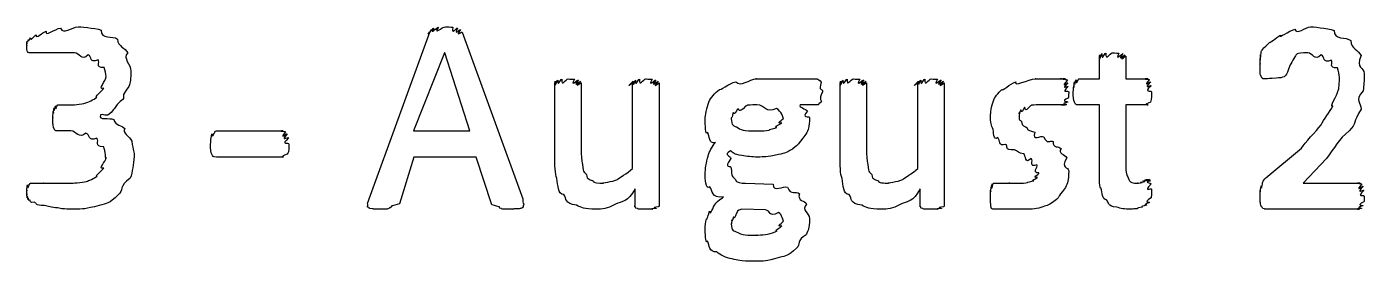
# Model space of a CAD drawing. Header units: millimetres. Extents: x 0 to 216, y 0 to 279.
# Drawn here: x 177.78 to 195.89, y 165.89 to 169.07 of the extents above; entities that cross this region are included whole.
import ezdxf

# ---------------------------------------------------------------- set-up
doc = ezdxf.new("R2010")
doc.units = ezdxf.units.MM
doc.layers.get('0').update_dxf_attribs({"linetype": 'CONTINUOUS'})

msp = doc.modelspace()

# ---------------------------------------------------------------- linework, layer by layer
at = {"color": 0}
for p, q in [((182.415, 166.737), (183.236, 168.997)), ((183.672, 168.997), (184.493, 166.737)), ((183.435, 168.716), (183.016, 167.658)), ((183.44, 168.716), (183.435, 168.716)), ((183.776, 167.658), (183.44, 168.716)), ((192.301, 168.363), (192.301, 168.672)), ((192.659, 168.672), (192.659, 168.363)), ((184.929, 167.321), (184.929, 168.308)), ((185.287, 168.308), (185.287, 167.421)), ((185.981, 167.151), (185.981, 168.308)), ((186.34, 168.308), (186.34, 166.654)), ((187.947, 168.363), (188.487, 168.363)), ((188.791, 167.321), (188.791, 168.308)), ((189.15, 168.308), (189.15, 167.421)), ((189.844, 167.151), (189.844, 168.308)), ((190.202, 168.308), (190.202, 166.654)), ((192.025, 168.363), (192.301, 168.363)), ((192.659, 168.363), (192.962, 168.363)), ((188.553, 168.187), (188.553, 168.187)), ((178.197, 168.01), (178.384, 168.01)), ((188.492, 168.01), (188.25, 168.01)), ((192.301, 168.01), (192.02, 168.01)), ((192.301, 167.118), (192.301, 168.01)), ((192.962, 168.01), (192.659, 168.01)), ((192.659, 168.01), (192.659, 167.239)), ((178.776, 167.878), (178.776, 167.872)), ((188.023, 167.834), (188.023, 167.834)), ((178.373, 167.658), (178.191, 167.658)), ((180.345, 167.658), (181.249, 167.658)), ((183.016, 167.658), (183.776, 167.658)), ((181.326, 167.481), (181.326, 167.481)), ((194.554, 167.024), (195.039, 167.426)), ((179.233, 167.311), (179.233, 167.311)), ((181.249, 167.305), (180.345, 167.305)), ((183.021, 167.305), (182.823, 166.671)), ((183.865, 167.305), (183.021, 167.305)), ((184.074, 166.66), (183.865, 167.305)), ((195.375, 167.283), (195.061, 166.952)), ((191.886, 167.118), (191.886, 167.118)), ((186.014, 166.654), (186.014, 166.875)), ((187.511, 166.952), (187.886, 166.936)), ((189.877, 166.654), (189.877, 166.875)), ((193.006, 166.87), (193.006, 166.87)), ((195.061, 166.952), (195.833, 166.952)), ((195.888, 166.776), (195.888, 166.776)), ((187.781, 166.588), (187.462, 166.599)), ((188.023, 166.445), (188.023, 166.445)), ((195.822, 166.599), (194.576, 166.599))]:
    msp.add_line(p, q, dxfattribs=at)
for points in [[(177.905, 168.959), (177.899, 168.895), (177.987, 168.993), (178.043, 169.008)], [(178.043, 169.008), (178.012, 168.928), (178.165, 169.041), (178.235, 169.052)], [(178.235, 169.052), (178.274, 168.95), (178.387, 169.069), (178.472, 169.069)], [(178.472, 169.069), (178.479, 169.069), (178.699, 169.054), (178.787, 169.025)], [(178.787, 169.025), (178.773, 168.892), (178.948, 168.954), (179.007, 168.903)], [(183.236, 168.997), (183.177, 168.917), (183.25, 169.022), (183.259, 169.03)], [(183.259, 169.03), (183.192, 168.936), (183.276, 169.048), (183.291, 169.052)], [(183.291, 169.052), (183.225, 168.947), (183.33, 169.063), (183.352, 169.063)], [(183.352, 169.063), (183.272, 168.95), (183.408, 169.069), (183.446, 169.069)], [(183.446, 169.069), (183.468, 169.069), (183.519, 169.066), (183.545, 169.063)], [(183.545, 169.063), (183.523, 168.947), (183.596, 169.059), (183.611, 169.052)], [(183.611, 169.052), (183.556, 168.936), (183.642, 169.041), (183.65, 169.03)], [(183.65, 169.03), (183.574, 168.917), (183.668, 169.011), (183.672, 168.997)], [(194.753, 168.953), (194.72, 168.906), (194.875, 169.014), (194.946, 169.036)], [(194.946, 169.036), (194.976, 168.95), (195.086, 169.069), (195.161, 169.069)], [(195.161, 169.069), (195.171, 169.069), (195.388, 169.052), (195.48, 169.019)], [(195.48, 169.019), (195.472, 168.884), (195.647, 168.939), (195.706, 168.881)], [(177.778, 168.848), (177.778, 168.815), (177.779, 168.868), (177.783, 168.876)], [(177.778, 168.815), (177.778, 168.793), (177.778, 168.837), (177.778, 168.848)], [(177.778, 168.76), (177.778, 168.76), (177.778, 168.793), (177.778, 168.815)], [(177.783, 168.876), (177.789, 168.829), (177.796, 168.89), (177.8, 168.898)], [(177.8, 168.898), (177.8, 168.844), (177.817, 168.912), (177.828, 168.92)], [(177.828, 168.92), (177.825, 168.862), (177.867, 168.944), (177.905, 168.959)], [(179.007, 168.903), (179.013, 168.789), (179.115, 168.789), (179.145, 168.716)], [(194.527, 168.782), (194.528, 168.778), (194.572, 168.826), (194.609, 168.859)], [(194.609, 168.859), (194.605, 168.844), (194.697, 168.923), (194.753, 168.953)], [(195.706, 168.881), (195.712, 168.767), (195.814, 168.754), (195.844, 168.678)], [(177.789, 168.733), (177.781, 168.734), (177.781, 168.749), (177.778, 168.76)], [(177.811, 168.716), (177.792, 168.719), (177.796, 168.724), (177.789, 168.733)], [(177.833, 168.716), (177.807, 168.716), (177.818, 168.716), (177.811, 168.716)], [(177.905, 168.716), (177.829, 168.716), (177.847, 168.716), (177.833, 168.716)], [(178.031, 168.716), (177.895, 168.716), (177.938, 168.716), (177.905, 168.716)], [(178.208, 168.716), (178.116, 168.716), (178.083, 168.716), (178.031, 168.716)], [(178.423, 168.716), (178.248, 168.716), (178.274, 168.716), (178.208, 168.716)], [(178.61, 168.688), (178.516, 168.597), (178.496, 168.716), (178.423, 168.716)], [(178.743, 168.622), (178.623, 168.564), (178.665, 168.673), (178.61, 168.688)], [(178.825, 168.518), (178.693, 168.506), (178.778, 168.592), (178.743, 168.622)], [(179.145, 168.716), (179.071, 168.642), (179.189, 168.559), (179.189, 168.468)], [(192.301, 168.672), (192.301, 168.573), (192.302, 168.68), (192.307, 168.688)], [(192.307, 168.688), (192.312, 168.587), (192.323, 168.701), (192.334, 168.705)], [(192.334, 168.705), (192.337, 168.595), (192.367, 168.71), (192.389, 168.71)], [(192.389, 168.71), (192.385, 168.597), (192.445, 168.716), (192.477, 168.716)], [(192.477, 168.716), (192.455, 168.716), (192.544, 168.713), (192.566, 168.71)], [(192.566, 168.71), (192.502, 168.595), (192.61, 168.708), (192.621, 168.705)], [(192.621, 168.705), (192.528, 168.587), (192.644, 168.695), (192.648, 168.688)], [(192.648, 168.688), (192.539, 168.573), (192.659, 168.675), (192.659, 168.672)], [(194.477, 168.639), (194.48, 168.569), (194.483, 168.679), (194.483, 168.694)], [(194.477, 168.573), (194.477, 168.529), (194.477, 168.62), (194.477, 168.639)], [(194.483, 168.694), (194.484, 168.597), (194.49, 168.722), (194.493, 168.733)], [(194.493, 168.733), (194.495, 168.741), (194.511, 168.763), (194.527, 168.782)], [(194.946, 168.661), (194.874, 168.524), (194.885, 168.569), (194.863, 168.495)], [(195.122, 168.716), (194.943, 168.716), (194.981, 168.697), (194.946, 168.661)], [(195.304, 168.688), (195.211, 168.597), (195.191, 168.716), (195.122, 168.716)], [(195.442, 168.617), (195.318, 168.562), (195.359, 168.669), (195.304, 168.688)], [(195.524, 168.512), (195.392, 168.503), (195.477, 168.587), (195.442, 168.617)], [(195.844, 168.678), (195.77, 168.498), (195.888, 168.523), (195.888, 168.435)], [(178.853, 168.396), (178.847, 168.43), (178.843, 168.48), (178.825, 168.518)], [(179.189, 168.468), (179.189, 168.359), (179.179, 168.325), (179.161, 168.258)], [(194.477, 168.474), (194.477, 168.465), (194.477, 168.535), (194.477, 168.573)], [(194.488, 168.407), (194.48, 168.41), (194.48, 168.447), (194.477, 168.474)], [(194.863, 168.495), (194.832, 168.377), (194.788, 168.381), (194.697, 168.374)], [(195.552, 168.385), (195.546, 168.421), (195.542, 168.471), (195.524, 168.512)], [(195.888, 168.435), (195.888, 168.333), (195.883, 168.281), (195.872, 168.203)], [(178.82, 168.237), (178.729, 168.209), (178.853, 168.337), (178.853, 168.396)], [(179.161, 168.258), (179.035, 168.11), (179.115, 168.133), (179.079, 168.082)], [(184.929, 168.308), (184.929, 168.216), (184.93, 168.322), (184.934, 168.33)], [(184.934, 168.33), (184.94, 168.231), (184.952, 168.342), (184.967, 168.347)], [(184.967, 168.347), (184.968, 168.242), (185, 168.358), (185.022, 168.358)], [(185.022, 168.358), (185.013, 168.245), (185.073, 168.363), (185.111, 168.363)], [(185.111, 168.363), (185.083, 168.363), (185.171, 168.36), (185.193, 168.358)], [(185.193, 168.358), (185.127, 168.242), (185.233, 168.354), (185.248, 168.347)], [(185.248, 168.347), (185.156, 168.231), (185.272, 168.337), (185.276, 168.33)], [(185.276, 168.33), (185.167, 168.22), (185.287, 168.319), (185.287, 168.308)], [(185.981, 168.308), (185.866, 168.216), (185.983, 168.322), (185.987, 168.33)], [(185.987, 168.33), (185.994, 168.231), (186.005, 168.342), (186.02, 168.347)], [(186.02, 168.347), (186.023, 168.242), (186.053, 168.358), (186.075, 168.358)], [(186.075, 168.358), (186.067, 168.245), (186.126, 168.363), (186.163, 168.363)], [(186.163, 168.363), (186.137, 168.363), (186.224, 168.36), (186.246, 168.358)], [(186.246, 168.358), (186.181, 168.242), (186.285, 168.354), (186.296, 168.347)], [(186.296, 168.347), (186.207, 168.231), (186.32, 168.337), (186.329, 168.33)], [(186.329, 168.33), (186.221, 168.216), (186.34, 168.315), (186.34, 168.308)], [(187.158, 168.22), (187.156, 168.198), (187.293, 168.303), (187.379, 168.325)], [(187.379, 168.325), (187.446, 168.245), (187.561, 168.363), (187.66, 168.363)], [(187.66, 168.363), (187.601, 168.363), (187.765, 168.363), (187.809, 168.363)], [(187.809, 168.363), (187.81, 168.363), (187.903, 168.363), (187.947, 168.363)], [(188.487, 168.363), (188.472, 168.363), (188.525, 168.348), (188.536, 168.319)], [(188.536, 168.319), (188.494, 168.187), (188.553, 168.245), (188.553, 168.187)], [(188.791, 168.308), (188.791, 168.216), (188.793, 168.322), (188.797, 168.33)], [(188.797, 168.33), (188.802, 168.231), (188.815, 168.342), (188.83, 168.347)], [(188.83, 168.347), (188.831, 168.242), (188.863, 168.358), (188.885, 168.358)], [(188.885, 168.358), (188.875, 168.245), (188.936, 168.363), (188.973, 168.363)], [(188.973, 168.363), (188.946, 168.363), (189.034, 168.36), (189.056, 168.358)], [(189.056, 168.358), (188.99, 168.242), (189.096, 168.354), (189.111, 168.347)], [(189.111, 168.347), (189.019, 168.231), (189.134, 168.337), (189.139, 168.33)], [(189.139, 168.33), (189.03, 168.22), (189.15, 168.319), (189.15, 168.308)], [(189.844, 168.308), (189.728, 168.216), (189.846, 168.322), (189.849, 168.33)], [(189.849, 168.33), (189.857, 168.231), (189.867, 168.342), (189.883, 168.347)], [(189.883, 168.347), (189.885, 168.242), (189.916, 168.358), (189.938, 168.358)], [(189.938, 168.358), (189.93, 168.245), (189.989, 168.363), (190.026, 168.363)], [(190.026, 168.363), (190, 168.363), (190.087, 168.36), (190.109, 168.358)], [(190.109, 168.358), (190.044, 168.242), (190.147, 168.354), (190.158, 168.347)], [(190.158, 168.347), (190.07, 168.231), (190.183, 168.337), (190.191, 168.33)], [(190.191, 168.33), (190.084, 168.216), (190.202, 168.315), (190.202, 168.308)], [(190.982, 168.22), (190.982, 168.194), (191.095, 168.298), (191.17, 168.325)], [(191.17, 168.325), (191.133, 168.245), (191.336, 168.363), (191.44, 168.363)], [(191.44, 168.363), (191.397, 168.363), (191.528, 168.363), (191.572, 168.363)], [(191.572, 168.363), (191.602, 168.363), (191.656, 168.363), (191.693, 168.363)], [(191.693, 168.363), (191.677, 168.363), (191.761, 168.363), (191.787, 168.363)], [(191.787, 168.363), (191.728, 168.363), (191.831, 168.363), (191.842, 168.363)], [(191.842, 168.363), (191.754, 168.363), (191.866, 168.358), (191.87, 168.347)], [(191.87, 168.347), (191.761, 168.223), (191.875, 168.322), (191.875, 168.308)], [(191.875, 168.308), (191.765, 168.198), (191.881, 168.281), (191.881, 168.258)], [(191.881, 168.258), (191.768, 168.156), (191.886, 168.216), (191.886, 168.187)], [(191.948, 168.187), (191.948, 168.161), (191.95, 168.247), (191.954, 168.269)], [(191.954, 168.269), (191.955, 168.205), (191.961, 168.31), (191.965, 168.325)], [(191.965, 168.325), (191.966, 168.234), (191.978, 168.348), (191.987, 168.352)], [(191.987, 168.352), (191.984, 168.245), (192.01, 168.363), (192.025, 168.363)], [(192.962, 168.363), (192.866, 168.363), (192.975, 168.359), (192.979, 168.352)], [(192.979, 168.352), (192.877, 168.234), (192.992, 168.338), (192.996, 168.325)], [(192.996, 168.325), (192.885, 168.205), (193.001, 168.292), (193.001, 168.269)], [(193.001, 168.269), (192.888, 168.161), (193.006, 168.22), (193.006, 168.187)], [(194.51, 168.374), (194.491, 168.377), (194.495, 168.392), (194.488, 168.407)], [(194.538, 168.363), (194.506, 168.363), (194.517, 168.366), (194.51, 168.374)], [(194.697, 168.374), (194.532, 168.363), (194.551, 168.363), (194.538, 168.363)], [(195.535, 168.209), (195.546, 168.205), (195.552, 168.33), (195.552, 168.385)], [(178.577, 168.038), (178.605, 168.046), (178.685, 168.082), (178.726, 168.115)], [(178.726, 168.115), (178.685, 168.117), (178.798, 168.192), (178.82, 168.237)], [(179.079, 168.082), (178.965, 168.006), (179.003, 167.986), (178.952, 167.95)], [(187.015, 168.049), (187.034, 168.106), (187.099, 168.176), (187.158, 168.22)], [(188.553, 168.187), (188.494, 168.065), (188.547, 168.078), (188.536, 168.049)], [(190.828, 167.884), (190.828, 167.874), (190.84, 168.01), (190.867, 168.065)], [(190.867, 168.065), (190.879, 168.106), (190.93, 168.176), (190.982, 168.22)], [(191.881, 168.104), (191.765, 168.05), (191.878, 168.063), (191.875, 168.049)], [(191.886, 168.187), (191.886, 168.099), (191.884, 168.129), (191.881, 168.104)], [(191.965, 168.049), (191.948, 168.065), (191.948, 168.123), (191.948, 168.187)], [(193.006, 168.187), (193.006, 168.065), (193.003, 168.078), (192.996, 168.049)], [(195.464, 167.999), (195.406, 167.962), (195.524, 168.146), (195.535, 168.209)], [(195.872, 168.203), (195.748, 168.062), (195.851, 168.044), (195.844, 167.955)], [(178.131, 167.84), (178.131, 167.812), (178.132, 167.9), (178.136, 167.922)], [(178.136, 167.922), (178.138, 167.856), (178.143, 167.961), (178.147, 167.972)], [(178.147, 167.972), (178.149, 167.881), (178.161, 167.995), (178.169, 167.999)], [(178.169, 167.999), (178.164, 167.892), (178.186, 168.01), (178.197, 168.01)], [(178.384, 168.01), (178.373, 168.01), (178.522, 168.019), (178.577, 168.038)], [(178.952, 167.95), (178.861, 167.819), (178.842, 167.892), (178.776, 167.878)], [(186.965, 167.823), (186.965, 167.852), (186.982, 167.983), (187.015, 168.049)], [(187.34, 167.9), (187.318, 167.797), (187.318, 167.853), (187.318, 167.828)], [(187.401, 167.955), (187.347, 167.841), (187.354, 167.922), (187.34, 167.9)], [(187.511, 167.994), (187.402, 167.874), (187.43, 167.973), (187.401, 167.955)], [(187.665, 168.01), (187.49, 168.01), (187.555, 168.005), (187.511, 167.994)], [(187.93, 167.961), (187.781, 167.892), (187.778, 168.01), (187.665, 168.01)], [(188.023, 167.834), (188.023, 167.83), (187.992, 167.93), (187.93, 167.961)], [(188.25, 168.01), (188.222, 167.984), (188.33, 167.957), (188.349, 167.928)], [(188.349, 167.928), (188.258, 167.812), (188.376, 167.872), (188.376, 167.84)], [(188.536, 168.049), (188.472, 168.01), (188.51, 168.01), (188.492, 168.01)], [(190.856, 167.702), (190.828, 167.738), (190.828, 167.813), (190.828, 167.884)], [(191.236, 167.944), (191.206, 167.837), (191.219, 167.919), (191.219, 167.906)], [(191.219, 167.906), (191.206, 167.775), (191.228, 167.817), (191.247, 167.784)], [(191.286, 167.977), (191.228, 167.863), (191.247, 167.958), (191.236, 167.944)], [(191.368, 167.999), (191.272, 167.881), (191.308, 167.989), (191.286, 167.977)], [(191.49, 168.01), (191.342, 168.01), (191.404, 168.006), (191.368, 167.999)], [(191.627, 168.01), (191.556, 168.01), (191.54, 168.01), (191.49, 168.01)], [(191.732, 168.01), (191.636, 168.01), (191.667, 168.01), (191.627, 168.01)], [(191.804, 168.01), (191.695, 168.01), (191.761, 168.01), (191.732, 168.01)], [(191.842, 168.01), (191.732, 168.01), (191.821, 168.01), (191.804, 168.01)], [(191.859, 168.016), (191.746, 168.01), (191.849, 168.01), (191.842, 168.01)], [(191.875, 168.049), (191.757, 168.021), (191.866, 168.023), (191.859, 168.016)], [(192.02, 168.01), (191.973, 168.01), (191.978, 168.023), (191.965, 168.049)], [(192.996, 168.049), (192.874, 168.01), (192.977, 168.01), (192.962, 168.01)], [(195.304, 167.74), (195.333, 167.808), (195.427, 167.922), (195.464, 167.999)], [(195.844, 167.955), (195.734, 167.768), (195.784, 167.768), (195.684, 167.658)], [(178.136, 167.751), (178.131, 167.742), (178.131, 167.802), (178.131, 167.84)], [(178.147, 167.696), (178.138, 167.698), (178.139, 167.729), (178.136, 167.751)], [(178.776, 167.872), (178.744, 167.793), (178.902, 167.845), (178.957, 167.812)], [(178.957, 167.812), (178.975, 167.726), (179.065, 167.738), (179.106, 167.691)], [(186.998, 167.641), (186.965, 167.58), (186.965, 167.753), (186.965, 167.823)], [(187.318, 167.828), (187.318, 167.72), (187.348, 167.735), (187.412, 167.702)], [(187.412, 167.702), (187.442, 167.658), (187.561, 167.658), (187.671, 167.658)], [(187.831, 167.669), (187.821, 167.676), (187.909, 167.692), (187.935, 167.707)], [(187.935, 167.707), (187.876, 167.709), (187.986, 167.746), (188.002, 167.768)], [(188.002, 167.768), (187.905, 167.753), (188.023, 167.812), (188.023, 167.834)], [(188.376, 167.84), (188.376, 167.694), (188.36, 167.68), (188.327, 167.614)], [(190.927, 167.569), (190.864, 167.517), (190.874, 167.65), (190.856, 167.702)], [(191.247, 167.784), (191.247, 167.713), (191.294, 167.726), (191.324, 167.702)], [(191.324, 167.702), (191.309, 167.665), (191.391, 167.659), (191.429, 167.641)], [(195.039, 167.426), (195.079, 167.503), (195.238, 167.648), (195.304, 167.74)], [(178.169, 167.663), (178.149, 167.669), (178.154, 167.681), (178.147, 167.696)], [(178.191, 167.658), (178.164, 167.658), (178.176, 167.659), (178.169, 167.663)], [(178.577, 167.63), (178.486, 167.539), (178.451, 167.658), (178.373, 167.658)], [(178.726, 167.559), (178.605, 167.506), (178.635, 167.615), (178.577, 167.63)], [(178.82, 167.443), (178.685, 167.44), (178.766, 167.525), (178.726, 167.559)], [(179.106, 167.691), (179.057, 167.632), (179.178, 167.586), (179.2, 167.52)], [(179.2, 167.52), (179.218, 167.382), (179.233, 167.384), (179.233, 167.311)], [(180.268, 167.481), (180.268, 167.488), (180.274, 167.593), (180.285, 167.619)], [(180.285, 167.619), (180.293, 167.539), (180.319, 167.658), (180.345, 167.658)], [(181.249, 167.658), (181.168, 167.658), (181.271, 167.653), (181.282, 167.647)], [(181.282, 167.647), (181.19, 167.528), (181.3, 167.633), (181.305, 167.619)], [(181.305, 167.619), (181.201, 167.499), (181.317, 167.586), (181.321, 167.564)], [(181.321, 167.564), (181.208, 167.455), (181.326, 167.514), (181.326, 167.481)], [(187.103, 167.503), (187.012, 167.477), (187.023, 167.589), (186.998, 167.641)], [(187.671, 167.658), (187.733, 167.658), (187.787, 167.66), (187.831, 167.669)], [(188.327, 167.614), (188.192, 167.444), (188.245, 167.489), (188.184, 167.443)], [(191.032, 167.476), (190.927, 167.444), (190.96, 167.532), (190.927, 167.569)], [(191.429, 167.641), (191.386, 167.51), (191.509, 167.603), (191.55, 167.58)], [(191.55, 167.58), (191.589, 167.47), (191.636, 167.539), (191.677, 167.514)], [(195.684, 167.658), (195.538, 167.55), (195.486, 167.426), (195.375, 167.283)], [(178.853, 167.299), (178.847, 167.239), (178.842, 167.401), (178.82, 167.443)], [(180.285, 167.343), (180.268, 167.356), (180.268, 167.415), (180.268, 167.481)], [(180.345, 167.305), (180.293, 167.305), (180.298, 167.317), (180.285, 167.343)], [(181.305, 167.343), (181.183, 167.305), (181.274, 167.305), (181.249, 167.305)], [(181.326, 167.481), (181.326, 167.356), (181.318, 167.368), (181.305, 167.343)], [(185.287, 167.421), (185.284, 167.294), (185.292, 167.261), (185.304, 167.206)], [(187.004, 167.316), (187.016, 167.382), (187.062, 167.448), (187.103, 167.503)], [(187.307, 167.387), (187.197, 167.33), (187.313, 167.323), (187.313, 167.283)], [(187.462, 167.327), (187.347, 167.338), (187.343, 167.366), (187.307, 167.387)], [(187.958, 167.338), (187.777, 167.305), (187.777, 167.305), (187.671, 167.305)], [(188.184, 167.443), (188.068, 167.352), (188.046, 167.363), (187.958, 167.338)], [(189.15, 167.421), (189.147, 167.294), (189.155, 167.261), (189.166, 167.206)], [(191.153, 167.404), (191.004, 167.393), (191.072, 167.45), (191.032, 167.476)], [(191.274, 167.349), (191.206, 167.352), (191.197, 167.385), (191.153, 167.404)], [(191.379, 167.283), (191.283, 167.197), (191.315, 167.33), (191.274, 167.349)], [(191.677, 167.514), (191.669, 167.418), (191.751, 167.457), (191.782, 167.421)], [(191.782, 167.421), (191.732, 167.349), (191.839, 167.345), (191.859, 167.294)], [(178.732, 167.046), (178.689, 167.047), (178.8, 167.115), (178.82, 167.156)], [(178.82, 167.156), (178.729, 167.131), (178.853, 167.247), (178.853, 167.299)], [(179.233, 167.311), (179.218, 167.201), (179.214, 167.107), (179.178, 167.018)], [(184.956, 167.013), (184.929, 167.076), (184.929, 167.2), (184.929, 167.321)], [(185.304, 167.206), (185.31, 167.069), (185.336, 167.108), (185.359, 167.068)], [(186.965, 167.079), (186.965, 167.124), (186.978, 167.246), (187.004, 167.316)], [(187.313, 167.283), (187.2, 167.136), (187.318, 167.203), (187.318, 167.156)], [(187.318, 167.156), (187.318, 167.029), (187.335, 167.047), (187.368, 167.007)], [(187.671, 167.305), (187.597, 167.305), (187.527, 167.312), (187.462, 167.327)], [(188.819, 167.013), (188.791, 167.076), (188.791, 167.2), (188.791, 167.321)], [(189.166, 167.206), (189.173, 167.069), (189.199, 167.108), (189.221, 167.068)], [(191.456, 167.2), (191.346, 167.151), (191.412, 167.261), (191.379, 167.283)], [(191.484, 167.09), (191.382, 167.087), (191.474, 167.17), (191.456, 167.2)], [(191.859, 167.294), (191.768, 167.131), (191.886, 167.186), (191.886, 167.118)], [(192.659, 167.239), (192.657, 167.047), (192.67, 167.071), (192.693, 167.024)], [(178.588, 166.974), (178.612, 166.985), (178.694, 167.016), (178.732, 167.046)], [(179.178, 167.018), (179.027, 166.908), (179.087, 166.854), (179.018, 166.792)], [(185.05, 166.798), (184.965, 166.794), (184.974, 166.931), (184.956, 167.013)], [(185.359, 167.068), (185.359, 166.992), (185.415, 167.002), (185.452, 166.98)], [(185.452, 166.98), (185.432, 166.952), (185.532, 166.952), (185.584, 166.952)], [(185.584, 166.952), (185.549, 166.952), (185.714, 166.969), (185.777, 167.002)], [(185.777, 167.002), (185.791, 167.018), (185.907, 167.084), (185.981, 167.151)], [(187.026, 166.902), (186.965, 166.856), (186.965, 167.016), (186.965, 167.079)], [(187.368, 167.007), (187.387, 166.952), (187.452, 166.952), (187.511, 166.952)], [(188.913, 166.798), (188.827, 166.794), (188.837, 166.931), (188.819, 167.013)], [(189.221, 167.068), (189.221, 166.992), (189.278, 167.002), (189.315, 166.98)], [(189.315, 166.98), (189.294, 166.952), (189.395, 166.952), (189.447, 166.952)], [(189.447, 166.952), (189.411, 166.952), (189.577, 166.969), (189.64, 167.002)], [(189.64, 167.002), (189.654, 167.018), (189.77, 167.084), (189.844, 167.151)], [(191.33, 166.958), (191.313, 166.963), (191.39, 166.974), (191.412, 166.985)], [(191.412, 166.985), (191.357, 166.985), (191.451, 167.01), (191.462, 167.029)], [(191.462, 167.029), (191.382, 167.021), (191.484, 167.068), (191.484, 167.09)], [(191.886, 167.118), (191.886, 166.977), (191.871, 166.958), (191.842, 166.891)], [(192.323, 166.886), (192.301, 166.856), (192.301, 167.029), (192.301, 167.118)], [(192.693, 167.024), (192.705, 166.952), (192.761, 166.952), (192.825, 166.952)], [(192.918, 166.974), (192.844, 166.974), (192.943, 166.987), (192.951, 166.991)], [(192.951, 166.991), (192.863, 166.985), (192.971, 167.002), (192.979, 167.002)], [(192.979, 167.002), (192.874, 166.985), (192.986, 166.999), (192.99, 166.996)], [(192.99, 166.996), (192.881, 166.981), (192.996, 166.991), (192.996, 166.98)], [(192.996, 166.98), (192.885, 166.963), (193.001, 166.959), (193.001, 166.941)], [(194.516, 166.969), (194.513, 166.981), (194.539, 167.004), (194.554, 167.024)], [(177.778, 166.858), (177.778, 166.809), (177.781, 166.919), (177.789, 166.93)], [(177.778, 166.809), (177.778, 166.754), (177.778, 166.839), (177.778, 166.858)], [(177.789, 166.77), (177.781, 166.723), (177.781, 166.794), (177.778, 166.809)], [(177.789, 166.93), (177.792, 166.834), (177.808, 166.952), (177.828, 166.952)], [(177.828, 166.952), (177.818, 166.952), (177.852, 166.952), (177.883, 166.952)], [(177.883, 166.952), (177.88, 166.952), (177.956, 166.952), (178.004, 166.952)], [(178.004, 166.952), (177.976, 166.952), (178.106, 166.952), (178.169, 166.952)], [(178.169, 166.952), (178.222, 166.952), (178.308, 166.952), (178.39, 166.952)], [(178.39, 166.952), (178.376, 166.952), (178.529, 166.959), (178.588, 166.974)], [(185.221, 166.654), (185.053, 166.672), (185.094, 166.739), (185.05, 166.798)], [(186.014, 166.875), (185.917, 166.688), (185.838, 166.71), (185.75, 166.666)], [(187.214, 166.765), (187.045, 166.745), (187.066, 166.847), (187.026, 166.902)], [(187.886, 166.936), (187.883, 166.82), (188.02, 166.919), (188.079, 166.897)], [(188.079, 166.897), (188.123, 166.779), (188.195, 166.849), (188.239, 166.809)], [(188.239, 166.809), (188.211, 166.701), (188.316, 166.723), (188.338, 166.666)], [(189.083, 166.654), (188.915, 166.672), (188.957, 166.739), (188.913, 166.798)], [(189.877, 166.875), (189.779, 166.688), (189.701, 166.71), (189.612, 166.666)], [(190.828, 166.858), (190.831, 166.794), (190.835, 166.898), (190.839, 166.914)], [(190.828, 166.776), (190.828, 166.75), (190.828, 166.836), (190.828, 166.858)], [(190.839, 166.914), (190.839, 166.823), (190.846, 166.937), (190.85, 166.941)], [(190.85, 166.941), (190.846, 166.834), (190.858, 166.952), (190.867, 166.952)], [(190.867, 166.952), (190.864, 166.952), (190.891, 166.952), (190.911, 166.952)], [(190.911, 166.952), (190.905, 166.952), (190.956, 166.952), (190.982, 166.952)], [(190.982, 166.952), (190.96, 166.952), (191.046, 166.952), (191.087, 166.952)], [(191.087, 166.952), (191.04, 166.952), (191.172, 166.952), (191.225, 166.952)], [(191.225, 166.952), (191.25, 166.952), (191.299, 166.953), (191.33, 166.958)], [(191.842, 166.891), (191.713, 166.732), (191.776, 166.776), (191.721, 166.732)], [(192.4, 166.726), (192.334, 166.727), (192.341, 166.823), (192.323, 166.886)], [(192.825, 166.952), (192.789, 166.952), (192.865, 166.953), (192.88, 166.958)], [(192.88, 166.958), (192.819, 166.963), (192.907, 166.97), (192.918, 166.974)], [(193.001, 166.941), (192.888, 166.809), (193.006, 166.898), (193.006, 166.87)], [(193.006, 166.87), (193.006, 166.732), (193.004, 166.783), (193.001, 166.754)], [(194.477, 166.853), (194.48, 166.789), (194.485, 166.894), (194.493, 166.914)], [(194.477, 166.77), (194.477, 166.745), (194.477, 166.831), (194.477, 166.853)], [(194.493, 166.914), (194.495, 166.827), (194.507, 166.949), (194.516, 166.969)], [(195.833, 166.952), (195.741, 166.952), (195.847, 166.948), (195.855, 166.941)], [(195.855, 166.941), (195.756, 166.82), (195.868, 166.922), (195.872, 166.908)], [(195.872, 166.908), (195.767, 166.789), (195.883, 166.875), (195.883, 166.853)], [(195.883, 166.853), (195.77, 166.745), (195.888, 166.805), (195.888, 166.776)], [(177.8, 166.748), (177.789, 166.705), (177.792, 166.762), (177.789, 166.77)], [(177.822, 166.726), (177.8, 166.69), (177.807, 166.74), (177.8, 166.748)], [(177.883, 166.693), (177.814, 166.677), (177.829, 166.718), (177.822, 166.726)], [(178.015, 166.649), (177.884, 166.646), (177.919, 166.678), (177.883, 166.693)], [(178.197, 166.616), (178.109, 166.622), (178.07, 166.638), (178.015, 166.649)], [(178.417, 166.599), (178.244, 166.599), (178.266, 166.605), (178.197, 166.616)], [(178.759, 166.649), (178.568, 166.599), (178.545, 166.599), (178.417, 166.599)], [(179.018, 166.792), (178.887, 166.666), (178.861, 166.682), (178.759, 166.649)], [(182.398, 166.666), (182.377, 166.661), (182.404, 166.707), (182.415, 166.737)], [(182.409, 166.622), (182.377, 166.624), (182.398, 166.646), (182.398, 166.666)], [(182.459, 166.605), (182.394, 166.606), (182.421, 166.613), (182.409, 166.622)], [(182.691, 166.616), (182.677, 166.602), (182.663, 166.602), (182.641, 166.599)], [(182.718, 166.638), (182.699, 166.617), (182.702, 166.623), (182.691, 166.616)], [(182.823, 166.671), (182.714, 166.635), (182.725, 166.649), (182.718, 166.638)], [(184.179, 166.632), (184.143, 166.628), (184.136, 166.649), (184.074, 166.66)], [(184.206, 166.61), (184.158, 166.613), (184.186, 166.624), (184.179, 166.632)], [(184.493, 166.622), (184.471, 166.606), (184.468, 166.607), (184.444, 166.605)], [(184.493, 166.737), (184.489, 166.661), (184.51, 166.683), (184.51, 166.666)], [(184.51, 166.666), (184.489, 166.624), (184.504, 166.632), (184.493, 166.622)], [(185.485, 166.599), (185.315, 166.599), (185.294, 166.617), (185.221, 166.654)], [(185.75, 166.666), (185.626, 166.599), (185.576, 166.599), (185.485, 166.599)], [(186.02, 166.632), (186.005, 166.628), (186.014, 166.646), (186.014, 166.654)], [(186.042, 166.61), (186.012, 166.613), (186.023, 166.624), (186.02, 166.632)], [(186.329, 166.632), (186.21, 166.613), (186.315, 166.617), (186.301, 166.61)], [(186.34, 166.654), (186.34, 166.628), (186.335, 166.639), (186.329, 166.632)], [(187.026, 166.572), (187.027, 166.497), (187.073, 166.638), (187.103, 166.671)], [(187.103, 166.671), (187.089, 166.679), (187.172, 166.734), (187.214, 166.765)], [(188.338, 166.666), (188.258, 166.588), (188.376, 166.547), (188.376, 166.473)], [(189.348, 166.599), (189.177, 166.599), (189.156, 166.617), (189.083, 166.654)], [(189.612, 166.666), (189.489, 166.599), (189.439, 166.599), (189.348, 166.599)], [(189.883, 166.632), (189.867, 166.628), (189.877, 166.646), (189.877, 166.654)], [(189.905, 166.61), (189.875, 166.613), (189.885, 166.624), (189.883, 166.632)], [(190.191, 166.632), (190.073, 166.613), (190.178, 166.617), (190.164, 166.61)], [(190.202, 166.654), (190.202, 166.628), (190.198, 166.639), (190.191, 166.632)], [(190.833, 166.643), (190.828, 166.661), (190.828, 166.721), (190.828, 166.776)], [(190.861, 166.599), (190.839, 166.599), (190.84, 166.613), (190.833, 166.643)], [(191.534, 166.632), (191.463, 166.599), (191.386, 166.599), (191.302, 166.599)], [(191.721, 166.732), (191.607, 166.643), (191.607, 166.654), (191.534, 166.632)], [(192.538, 166.627), (192.403, 166.639), (192.436, 166.682), (192.4, 166.726)], [(192.731, 166.599), (192.632, 166.599), (192.593, 166.607), (192.538, 166.627)], [(192.88, 166.627), (192.782, 166.61), (192.833, 166.612), (192.808, 166.605)], [(192.941, 166.654), (192.826, 166.624), (192.902, 166.634), (192.88, 166.627)], [(192.979, 166.688), (192.863, 166.646), (192.959, 166.666), (192.941, 166.654)], [(193.001, 166.754), (192.881, 166.672), (192.99, 166.701), (192.979, 166.688)], [(194.483, 166.688), (194.477, 166.679), (194.477, 166.737), (194.477, 166.77)], [(194.499, 166.632), (194.484, 166.635), (194.485, 166.666), (194.483, 166.688)], [(194.532, 166.605), (194.502, 166.61), (194.51, 166.622), (194.499, 166.632)], [(195.872, 166.643), (195.756, 166.613), (195.86, 166.617), (195.85, 166.61)], [(195.883, 166.698), (195.763, 166.643), (195.874, 166.657), (195.872, 166.643)], [(195.888, 166.776), (195.888, 166.69), (195.886, 166.723), (195.883, 166.698)], [(182.553, 166.599), (182.443, 166.599), (182.484, 166.601), (182.459, 166.605)], [(182.641, 166.599), (182.516, 166.599), (182.589, 166.599), (182.553, 166.599)], [(184.256, 166.599), (184.18, 166.602), (184.217, 166.606), (184.206, 166.61)], [(184.35, 166.599), (184.229, 166.599), (184.281, 166.599), (184.256, 166.599)], [(184.444, 166.605), (184.306, 166.599), (184.39, 166.599), (184.35, 166.599)], [(186.092, 166.599), (186.038, 166.602), (186.056, 166.606), (186.042, 166.61)], [(186.174, 166.599), (186.078, 166.599), (186.114, 166.599), (186.092, 166.599)], [(186.251, 166.599), (186.144, 166.599), (186.207, 166.599), (186.174, 166.599)], [(186.301, 166.61), (186.186, 166.602), (186.274, 166.602), (186.251, 166.599)], [(186.965, 166.346), (186.965, 166.354), (186.971, 166.427), (186.982, 166.467)], [(186.982, 166.467), (186.987, 166.431), (187.007, 166.539), (187.026, 166.572)], [(187.324, 166.45), (187.318, 166.365), (187.318, 166.416), (187.318, 166.401)], [(187.346, 166.495), (187.325, 166.398), (187.326, 166.466), (187.324, 166.45)], [(187.39, 166.544), (187.347, 166.427), (187.357, 166.51), (187.346, 166.495)], [(187.462, 166.599), (187.384, 166.581), (187.408, 166.563), (187.39, 166.544)], [(187.958, 166.555), (187.817, 166.475), (187.854, 166.588), (187.781, 166.588)], [(188.002, 166.373), (187.905, 166.354), (188.023, 166.42), (188.023, 166.445)], [(188.023, 166.445), (188.023, 166.427), (188.002, 166.531), (187.958, 166.555)], [(188.376, 166.473), (188.376, 166.321), (188.361, 166.322), (188.332, 166.252)], [(189.954, 166.599), (189.901, 166.602), (189.919, 166.606), (189.905, 166.61)], [(190.037, 166.599), (189.94, 166.599), (189.976, 166.599), (189.954, 166.599)], [(190.114, 166.599), (190.007, 166.599), (190.07, 166.599), (190.037, 166.599)], [(190.164, 166.61), (190.048, 166.602), (190.136, 166.602), (190.114, 166.599)], [(190.922, 166.599), (190.864, 166.599), (190.875, 166.599), (190.861, 166.599)], [(191.015, 166.599), (190.916, 166.599), (190.947, 166.599), (190.922, 166.599)], [(191.148, 166.599), (190.993, 166.599), (191.055, 166.599), (191.015, 166.599)], [(191.302, 166.599), (191.206, 166.599), (191.195, 166.599), (191.148, 166.599)], [(192.808, 166.605), (192.731, 166.599), (192.756, 166.599), (192.731, 166.599)], [(194.576, 166.599), (194.528, 166.599), (194.546, 166.601), (194.532, 166.605)], [(195.85, 166.61), (195.737, 166.599), (195.833, 166.599), (195.822, 166.599)], [(186.998, 166.164), (186.965, 166.129), (186.965, 166.28), (186.965, 166.346)], [(187.318, 166.401), (187.318, 166.299), (187.347, 166.311), (187.406, 166.285)], [(187.406, 166.285), (187.439, 166.247), (187.553, 166.247), (187.66, 166.247)], [(187.66, 166.247), (187.616, 166.247), (187.787, 166.252), (187.831, 166.263)], [(187.831, 166.263), (187.825, 166.269), (187.915, 166.289), (187.941, 166.307)], [(187.941, 166.307), (187.88, 166.306), (187.991, 166.348), (188.002, 166.373)], [(188.332, 166.252), (188.2, 166.181), (188.258, 166.122), (188.2, 166.07)], [(187.12, 166.02), (187.012, 166.019), (187.023, 166.109), (186.998, 166.164)], [(188.2, 166.07), (188.082, 165.957), (188.064, 165.974), (187.968, 165.943)], [(187.329, 165.927), (187.241, 165.938), (187.175, 165.981), (187.12, 166.02)], [(187.643, 165.894), (187.413, 165.894), (187.417, 165.905), (187.329, 165.927)], [(187.968, 165.943), (187.777, 165.894), (187.767, 165.894), (187.643, 165.894)]]:
    msp.add_open_spline(points, degree=3, dxfattribs=at)

doc.saveas('drawing.dxf')
